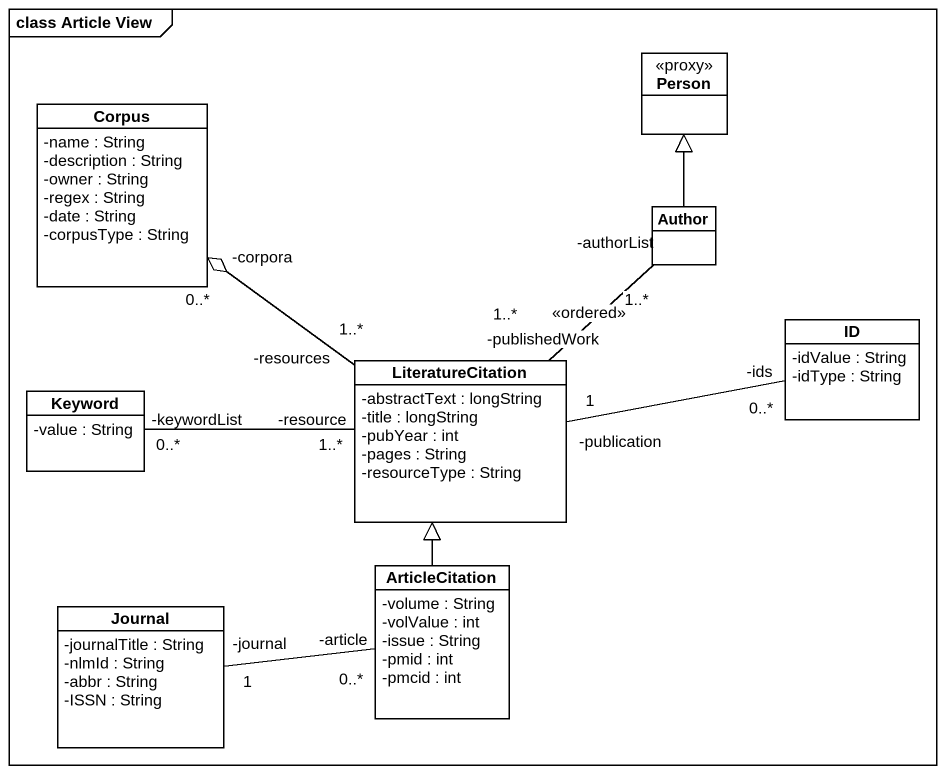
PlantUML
@startuml
mainframe class Article View
hide circle
hide empty members
skinparam classAttributeIconSize 0
class "Person" as Person_ <<proxy>>
class Corpus {
  -name : String
  -description : String
  -owner : String
  -regex : String
  -date : String
  -corpusType : String
}
class Author
class ID {
  -idValue : String
  -idType : String
}
class Keyword {
  -value : String
}
class LiteratureCitation {
  -abstractText : longString
  -title : longString
  -pubYear : int
  -pages : String
  -resourceType : String
}
class ArticleCitation {
  -volume : String
  -volValue : int
  -issue : String
  -pmid : int
  -pmcid : int
}
class Journal {
  -journalTitle : String
  -nlmId : String
  -abbr : String
  -ISSN : String
}
Corpus "-corpora\n0..*" o-- "-resources\n1..*" LiteratureCitation
Author -up-|> Person_
Keyword "-keywordList\n0..*" -right- "-resource\n1..*" LiteratureCitation
LiteratureCitation "-publishedWork\n1..*" -up- "-authorList\n1..*" Author : <<ordered>>
LiteratureCitation "-publication\n1" -right- "-ids\n0..*" ID
ArticleCitation -up-|> LiteratureCitation
ArticleCitation "-article\n0..*" -left- "-journal\n1" Journal
@enduml
